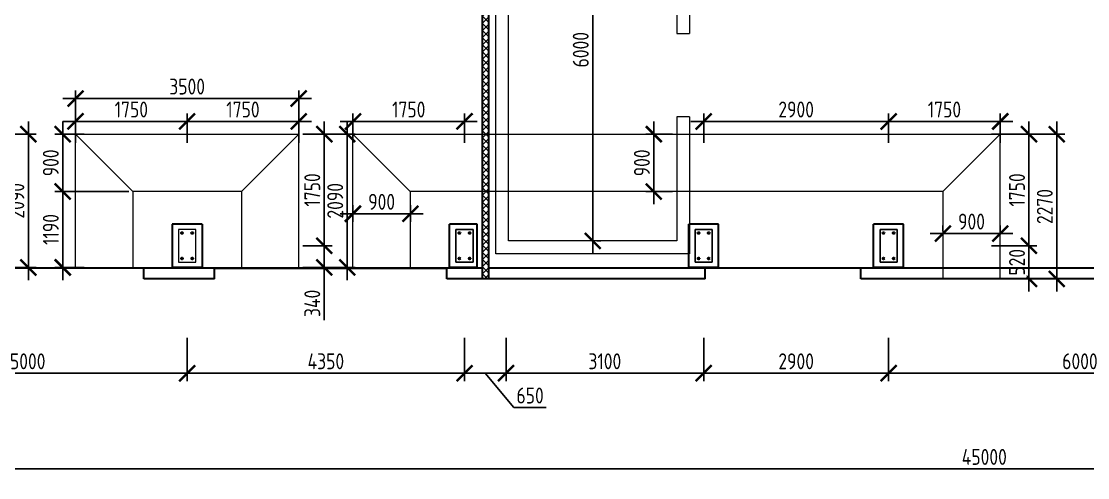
# Model space of a CAD drawing. Header units: millimetres. Extents: x 2559584 to 2748503, y -688364 to -611007.
# Drawn here: x 2570836 to 2587557, y -647266 to -640107 of the extents above; entities that cross this region are included whole.
import ezdxf

# ---------------------------------------------------------------- set-up
doc = ezdxf.new("R2010")
doc.units = ezdxf.units.MM
doc.header["$LTSCALE"] = 50
doc.linetypes.add('PS-HIDDEN1', pattern=[4, 3, -1])
doc.layers.get('Defpoints').update_dxf_attribs({"color": 4})
for name, color, linetype, lineweight in [('_PP__F_Plate', 90, 'Continuous', 40), ('_PP_DIM Linear', 140, 'Continuous', 9), ('Тонкие', 175, 'Continuous', 20)]:
    doc.layers.add(name, color=color, linetype=linetype, lineweight=lineweight)
doc.styles.add('_PP_Text Style', font='isocpeur.ttf', dxfattribs={"width": 0.8})
doc.dimstyles.new('_PP_DIM Style', dxfattribs={"dimtxt": 2.5, "dimasz": 2.5, "dimexe": 1.25, "dimexo": 0.625, "dimtad": 1, "dimdec": 0, "dimrnd": 0.001, "dimtxsty": '_PP_Text Style', "dimblk": 'ARCHTICK', "dimcen": 2.5, "dimdle": 2, "dimadec": 0, "dimazin": 2, "dimtfac": 0.75, "dimtdec": 0, "dimtmove": 0, "dimatfit": 3, "dimfxl": 1, "dimtolj": 1, "dimarcsym": 0})

# ---------------------------------------------------------------- blocks, each defined once
blk = doc.blocks.new('_ARCHTICK')
at = {"color": 0, "linetype": 'ByBlock', "const_width": 0.15}
blk.add_lwpolyline([(-0.5, -0.5), (0.5, 0.5)], dxfattribs=at)
blk = doc.blocks.new('*D483')
at = {"layer": '_PP_DIM Linear', "color": 0, "lineweight": -2, "ltscale": 100, "transparency": 16777216}
for p, q in [((2563436, -646573), (2563436, -647252)), ((2608436, -646573), (2608436, -647252)), ((2608636, -647127), (2563236, -647127))]:
    blk.add_line(p, q, dxfattribs=at)
at = {"layer": 'Defpoints', "color": 0, "ltscale": 100, "transparency": 16777216}
for p in [(2563436, -646510), (2608436, -646510), (2563436, -647127)]:
    blk.add_point(p, dxfattribs=at)
at = {"layer": '_PP_DIM Linear', "color": 0, "lineweight": -2, "ltscale": 100, "transparency": 16777216, "xscale": 250, "yscale": 250, "zscale": 250, "rotation": 180}
blk.add_blockref('_ARCHTICK', (2563436, -647127), dxfattribs=at)
at = {"layer": '_PP_DIM Linear', "color": 0, "lineweight": -2, "ltscale": 100, "transparency": 16777216, "xscale": 250, "yscale": 250, "zscale": 250}
blk.add_blockref('_ARCHTICK', (2608436, -647127), dxfattribs=at)
at = {"layer": '_PP_DIM Linear', "color": 0, "ltscale": 100, "transparency": 16777216, "insert": (2585936, -646940), "char_height": 250, "attachment_point": 5, "style": '_PP_Text Style', "bg_fill": 3, "box_fill_scale": 1.1, "bg_fill_color": 256, "bg_fill_true_color": 13158600, "bg_fill_transparency": 0}
blk.add_mtext('\\A1;45000', dxfattribs=at)
blk = doc.blocks.new('*D485')
at = {"layer": '_PP_DIM Linear', "color": 0, "lineweight": -2, "ltscale": 100, "transparency": 16777216}
for p, q in [((2568436, -645073), (2568436, -645752)), ((2573436, -645073), (2573436, -645752)), ((2573636, -645627), (2568236, -645627))]:
    blk.add_line(p, q, dxfattribs=at)
at = {"layer": 'Defpoints', "color": 0, "ltscale": 100, "transparency": 16777216}
for p in [(2568436, -645010), (2573436, -645010), (2568436, -645627)]:
    blk.add_point(p, dxfattribs=at)
at = {"layer": '_PP_DIM Linear', "color": 0, "lineweight": -2, "ltscale": 100, "transparency": 16777216, "xscale": 250, "yscale": 250, "zscale": 250, "rotation": 180}
blk.add_blockref('_ARCHTICK', (2568436, -645627), dxfattribs=at)
at = {"layer": '_PP_DIM Linear', "color": 0, "lineweight": -2, "ltscale": 100, "transparency": 16777216, "xscale": 250, "yscale": 250, "zscale": 250}
blk.add_blockref('_ARCHTICK', (2573436, -645627), dxfattribs=at)
at = {"layer": '_PP_DIM Linear', "color": 0, "ltscale": 100, "transparency": 16777216, "insert": (2570936, -645440), "char_height": 250, "attachment_point": 5, "style": '_PP_Text Style', "bg_fill": 3, "box_fill_scale": 1.1, "bg_fill_color": 256, "bg_fill_true_color": 13158600, "bg_fill_transparency": 0}
blk.add_mtext('\\A1;5000', dxfattribs=at)
blk = doc.blocks.new('*D486')
at = {"layer": '_PP_DIM Linear', "color": 0, "lineweight": -2, "ltscale": 100, "transparency": 16777216}
for p, q in [((2573436, -645073), (2573436, -645752)), ((2577786, -645073), (2577786, -645752)), ((2577986, -645627), (2573236, -645627))]:
    blk.add_line(p, q, dxfattribs=at)
at = {"layer": 'Defpoints', "color": 0, "ltscale": 100, "transparency": 16777216}
for p in [(2573436, -645010), (2577786, -645010), (2573436, -645627)]:
    blk.add_point(p, dxfattribs=at)
at = {"layer": '_PP_DIM Linear', "color": 0, "lineweight": -2, "ltscale": 100, "transparency": 16777216, "xscale": 250, "yscale": 250, "zscale": 250, "rotation": 180}
blk.add_blockref('_ARCHTICK', (2573436, -645627), dxfattribs=at)
at = {"layer": '_PP_DIM Linear', "color": 0, "lineweight": -2, "ltscale": 100, "transparency": 16777216, "xscale": 250, "yscale": 250, "zscale": 250}
blk.add_blockref('_ARCHTICK', (2577786, -645627), dxfattribs=at)
at = {"layer": '_PP_DIM Linear', "color": 0, "ltscale": 100, "transparency": 16777216, "insert": (2575611, -645440), "char_height": 250, "attachment_point": 5, "style": '_PP_Text Style', "bg_fill": 3, "box_fill_scale": 1.1, "bg_fill_color": 256, "bg_fill_true_color": 13158600, "bg_fill_transparency": 0}
blk.add_mtext('\\A1;4350', dxfattribs=at)
blk = doc.blocks.new('*D487')
at = {"layer": '_PP_DIM Linear', "color": 0, "lineweight": -2, "ltscale": 100, "transparency": 16777216}
for p, q in [((2577786, -645073), (2577786, -645752)), ((2578436, -645073), (2578436, -645752)), ((2578636, -645627), (2577586, -645627)), ((2578111, -645627), (2578561, -646165)), ((2578561, -646165), (2579066, -646165))]:
    blk.add_line(p, q, dxfattribs=at)
at = {"layer": 'Defpoints', "color": 0, "ltscale": 100, "transparency": 16777216}
for p in [(2577786, -645010), (2578436, -645010), (2577786, -645627)]:
    blk.add_point(p, dxfattribs=at)
at = {"layer": '_PP_DIM Linear', "color": 0, "lineweight": -2, "ltscale": 100, "transparency": 16777216, "xscale": 250, "yscale": 250, "zscale": 250, "rotation": 180}
blk.add_blockref('_ARCHTICK', (2577786, -645627), dxfattribs=at)
at = {"layer": '_PP_DIM Linear', "color": 0, "ltscale": 100, "transparency": 16777216, "insert": (2578814, -645977), "char_height": 250, "attachment_point": 5, "style": '_PP_Text Style', "bg_fill": 3, "box_fill_scale": 1.1, "bg_fill_color": 256, "bg_fill_true_color": 13158600, "bg_fill_transparency": 0}
blk.add_mtext('\\A1;650', dxfattribs=at)
at = {"layer": '_PP_DIM Linear', "color": 0, "lineweight": -2, "ltscale": 100, "transparency": 16777216, "xscale": 250, "yscale": 250, "zscale": 250}
blk.add_blockref('_ARCHTICK', (2578436, -645627), dxfattribs=at)
blk = doc.blocks.new('*D488')
at = {"layer": '_PP_DIM Linear', "color": 0, "lineweight": -2, "ltscale": 100, "transparency": 16777216}
for p, q in [((2578436, -645073), (2578436, -645752)), ((2581536, -645073), (2581536, -645752)), ((2581736, -645627), (2578236, -645627))]:
    blk.add_line(p, q, dxfattribs=at)
at = {"layer": 'Defpoints', "color": 0, "ltscale": 100, "transparency": 16777216}
for p in [(2578436, -645010), (2581536, -645010), (2578436, -645627)]:
    blk.add_point(p, dxfattribs=at)
at = {"layer": '_PP_DIM Linear', "color": 0, "lineweight": -2, "ltscale": 100, "transparency": 16777216, "xscale": 250, "yscale": 250, "zscale": 250, "rotation": 180}
blk.add_blockref('_ARCHTICK', (2578436, -645627), dxfattribs=at)
at = {"layer": '_PP_DIM Linear', "color": 0, "lineweight": -2, "ltscale": 100, "transparency": 16777216, "xscale": 250, "yscale": 250, "zscale": 250}
blk.add_blockref('_ARCHTICK', (2581536, -645627), dxfattribs=at)
at = {"layer": '_PP_DIM Linear', "color": 0, "ltscale": 100, "transparency": 16777216, "insert": (2579986, -645440), "char_height": 250, "attachment_point": 5, "style": '_PP_Text Style', "bg_fill": 3, "box_fill_scale": 1.1, "bg_fill_color": 256, "bg_fill_true_color": 13158600, "bg_fill_transparency": 0}
blk.add_mtext('\\A1;3100', dxfattribs=at)
blk = doc.blocks.new('*D489')
at = {"layer": '_PP_DIM Linear', "color": 0, "lineweight": -2, "ltscale": 100, "transparency": 16777216}
for p, q in [((2584436, -645073), (2584436, -645752)), ((2590436, -645073), (2590436, -645752)), ((2590636, -645627), (2584236, -645627))]:
    blk.add_line(p, q, dxfattribs=at)
at = {"layer": 'Defpoints', "color": 0, "ltscale": 100, "transparency": 16777216}
for p in [(2584436, -645010), (2590436, -645010), (2584436, -645627)]:
    blk.add_point(p, dxfattribs=at)
at = {"layer": '_PP_DIM Linear', "color": 0, "lineweight": -2, "ltscale": 100, "transparency": 16777216, "xscale": 250, "yscale": 250, "zscale": 250, "rotation": 180}
blk.add_blockref('_ARCHTICK', (2584436, -645627), dxfattribs=at)
at = {"layer": '_PP_DIM Linear', "color": 0, "lineweight": -2, "ltscale": 100, "transparency": 16777216, "xscale": 250, "yscale": 250, "zscale": 250}
blk.add_blockref('_ARCHTICK', (2590436, -645627), dxfattribs=at)
at = {"layer": '_PP_DIM Linear', "color": 0, "ltscale": 100, "transparency": 16777216, "insert": (2587436, -645440), "char_height": 250, "attachment_point": 5, "style": '_PP_Text Style', "bg_fill": 3, "box_fill_scale": 1.1, "bg_fill_color": 256, "bg_fill_true_color": 13158600, "bg_fill_transparency": 0}
blk.add_mtext('\\A1;6000', dxfattribs=at)
blk = doc.blocks.new('*D496')
at = {"layer": '_PP_DIM Linear', "color": 0, "lineweight": -2, "ltscale": 100, "transparency": 16777216}
for p, q in [((2579796, -643752), (2579796, -637352)), ((2579858, -637552), (2579921, -637552)), ((2579858, -643552), (2579921, -643552))]:
    blk.add_line(p, q, dxfattribs=at)
at = {"layer": 'Defpoints', "color": 0, "ltscale": 100, "transparency": 16777216}
for p in [(2579796, -637552), (2579796, -637552), (2579796, -643552)]:
    blk.add_point(p, dxfattribs=at)
at = {"layer": '_PP_DIM Linear', "color": 0, "lineweight": -2, "ltscale": 100, "transparency": 16777216, "xscale": 250, "yscale": 250, "zscale": 250}
for p, rotation in [((2579796, -637552), 90), ((2579796, -643552), 270)]:
    blk.add_blockref('_ARCHTICK', p, dxfattribs=dict(at, rotation=rotation))
at = {"layer": '_PP_DIM Linear', "color": 0, "ltscale": 100, "transparency": 16777216, "insert": (2579608, -640552), "char_height": 250, "attachment_point": 5, "rotation": 90, "style": '_PP_Text Style', "bg_fill": 3, "box_fill_scale": 1.1, "bg_fill_color": 256, "bg_fill_true_color": 13158600, "bg_fill_transparency": 0}
blk.add_mtext('\\A1;6000', dxfattribs=at)
blk = doc.blocks.new('*D497')
at = {"layer": '_PP_DIM Linear', "color": 0, "lineweight": -2, "ltscale": 100, "transparency": 16777216}
for p, q in [((2581536, -645073), (2581536, -645752)), ((2584436, -645073), (2584436, -645752)), ((2584636, -645627), (2581336, -645627))]:
    blk.add_line(p, q, dxfattribs=at)
at = {"layer": 'Defpoints', "color": 0, "ltscale": 100, "transparency": 16777216}
for p in [(2581536, -645010), (2584436, -645010), (2581536, -645627)]:
    blk.add_point(p, dxfattribs=at)
at = {"layer": '_PP_DIM Linear', "color": 0, "lineweight": -2, "ltscale": 100, "transparency": 16777216, "xscale": 250, "yscale": 250, "zscale": 250, "rotation": 180}
blk.add_blockref('_ARCHTICK', (2581536, -645627), dxfattribs=at)
at = {"layer": '_PP_DIM Linear', "color": 0, "lineweight": -2, "ltscale": 100, "transparency": 16777216, "xscale": 250, "yscale": 250, "zscale": 250}
blk.add_blockref('_ARCHTICK', (2584436, -645627), dxfattribs=at)
at = {"layer": '_PP_DIM Linear', "color": 0, "ltscale": 100, "transparency": 16777216, "insert": (2582986, -645440), "char_height": 250, "attachment_point": 5, "style": '_PP_Text Style', "bg_fill": 3, "box_fill_scale": 1.1, "bg_fill_color": 256, "bg_fill_true_color": 13158600, "bg_fill_transparency": 0}
blk.add_mtext('\\A1;2900', dxfattribs=at)
blk = doc.blocks.new('*D540')
at = {"layer": '_PP_DIM Linear', "color": 0, "lineweight": -2, "transparency": 16777216}
for p, q in [((2570946, -641677), (2570946, -644167)), ((2570248, -641877), (2571071, -641877)), ((2570248, -643967), (2571071, -643967))]:
    blk.add_line(p, q, dxfattribs=at)
at = {"layer": 'Defpoints', "color": 0, "transparency": 16777216}
for p in [(2570186, -641877), (2570186, -643967), (2570946, -643967)]:
    blk.add_point(p, dxfattribs=at)
at = {"layer": '_PP_DIM Linear', "color": 0, "lineweight": -2, "transparency": 16777216, "xscale": 250, "yscale": 250, "zscale": 250}
for p, rotation in [((2570946, -641877), 90), ((2570946, -643967), 270)]:
    blk.add_blockref('_ARCHTICK', p, dxfattribs=dict(at, rotation=rotation))
at = {"layer": '_PP_DIM Linear', "color": 0, "transparency": 16777216, "insert": (2570758, -642922), "char_height": 250, "attachment_point": 5, "rotation": 90, "style": '_PP_Text Style', "bg_fill": 3, "box_fill_scale": 1.1, "bg_fill_color": 256, "bg_fill_true_color": 13158600, "bg_fill_transparency": 0}
blk.add_mtext('\\A1;2090', dxfattribs=at)
blk = doc.blocks.new('*D544')
at = {"layer": '_PP_DIM Linear', "color": 0, "lineweight": -2, "ltscale": 100, "transparency": 16777216}
for p, q in [((2576036, -642015), (2576036, -641552)), ((2577786, -642015), (2577786, -641552)), ((2575836, -641677), (2577986, -641677))]:
    blk.add_line(p, q, dxfattribs=at)
at = {"layer": 'Defpoints', "color": 0, "ltscale": 100, "transparency": 16777216}
for p in [(2577786, -641677), (2576036, -642077), (2577786, -642077)]:
    blk.add_point(p, dxfattribs=at)
at = {"layer": '_PP_DIM Linear', "color": 0, "lineweight": -2, "ltscale": 100, "transparency": 16777216, "xscale": 250, "yscale": 250, "zscale": 250, "rotation": 180}
blk.add_blockref('_ARCHTICK', (2576036, -641677), dxfattribs=at)
at = {"layer": '_PP_DIM Linear', "color": 0, "lineweight": -2, "ltscale": 100, "transparency": 16777216, "xscale": 250, "yscale": 250, "zscale": 250}
blk.add_blockref('_ARCHTICK', (2577786, -641677), dxfattribs=at)
at = {"layer": '_PP_DIM Linear', "color": 0, "ltscale": 100, "transparency": 16777216, "insert": (2576911, -641490), "char_height": 250, "attachment_point": 5, "style": '_PP_Text Style', "bg_fill": 3, "box_fill_scale": 1.1, "bg_fill_color": 256, "bg_fill_true_color": 13158600, "bg_fill_transparency": 0}
blk.add_mtext('\\A1;1750', dxfattribs=at)
blk = doc.blocks.new('*D547')
at = {"layer": '_PP_DIM Linear', "color": 0, "lineweight": -2, "ltscale": 100, "transparency": 16777216}
for p, q in [((2586636, -641677), (2586636, -643827)), ((2586048, -641877), (2586761, -641877)), ((2586048, -643627), (2586761, -643627))]:
    blk.add_line(p, q, dxfattribs=at)
at = {"layer": 'Defpoints', "color": 0, "ltscale": 100, "transparency": 16777216}
for p in [(2585986, -641877), (2585986, -643627), (2586636, -643627)]:
    blk.add_point(p, dxfattribs=at)
at = {"layer": '_PP_DIM Linear', "color": 0, "lineweight": -2, "ltscale": 100, "transparency": 16777216, "xscale": 250, "yscale": 250, "zscale": 250}
for p, rotation in [((2586636, -641877), 90), ((2586636, -643627), 270)]:
    blk.add_blockref('_ARCHTICK', p, dxfattribs=dict(at, rotation=rotation))
at = {"layer": '_PP_DIM Linear', "color": 0, "ltscale": 100, "transparency": 16777216, "insert": (2586449, -642752), "char_height": 250, "attachment_point": 5, "rotation": 90, "style": '_PP_Text Style', "bg_fill": 3, "box_fill_scale": 1.1, "bg_fill_color": 256, "bg_fill_true_color": 13158600, "bg_fill_transparency": 0}
blk.add_mtext('\\A1;1750', dxfattribs=at)
blk = doc.blocks.new('*D548')
at = {"layer": '_PP_DIM Linear', "color": 0, "lineweight": -2, "transparency": 16777216}
for p, q in [((2586636, -643427), (2586636, -644347)), ((2586048, -643627), (2586761, -643627)), ((2586048, -644147), (2586761, -644147))]:
    blk.add_line(p, q, dxfattribs=at)
at = {"layer": 'Defpoints', "color": 0, "transparency": 16777216}
for p in [(2585986, -643627), (2585986, -644147)]:
    blk.add_point(p, dxfattribs=at)
at = {"layer": '_PP_DIM Linear', "color": 0, "lineweight": -2, "transparency": 16777216, "xscale": 250, "yscale": 250, "zscale": 250}
for p, rotation in [((2586636, -643627), 90), ((2586636, -644147), 270)]:
    blk.add_blockref('_ARCHTICK', p, dxfattribs=dict(at, rotation=rotation))
at = {"layer": '_PP_DIM Linear', "color": 0, "transparency": 16777216, "insert": (2586449, -643887), "char_height": 250, "attachment_point": 5, "rotation": 90, "style": '_PP_Text Style', "bg_fill": 3, "box_fill_scale": 1.1, "bg_fill_color": 256, "bg_fill_true_color": 13158600, "bg_fill_transparency": 0}
blk.add_mtext('\\A1;520', dxfattribs=at)
at = {"layer": 'Defpoints', "color": 0, "transparency": 16777216}
blk.add_point((2586636, -644147), dxfattribs=at)
blk = doc.blocks.new('*D549')
at = {"layer": '_PP_DIM Linear', "color": 0, "lineweight": -2, "transparency": 16777216}
for p, q in [((2587073, -641677), (2587073, -644347)), ((2586048, -641877), (2587198, -641877)), ((2586048, -644147), (2587198, -644147))]:
    blk.add_line(p, q, dxfattribs=at)
at = {"layer": 'Defpoints', "color": 0, "transparency": 16777216}
for p in [(2585986, -641877), (2585986, -644147), (2587073, -644147)]:
    blk.add_point(p, dxfattribs=at)
at = {"layer": '_PP_DIM Linear', "color": 0, "lineweight": -2, "transparency": 16777216, "xscale": 250, "yscale": 250, "zscale": 250}
for p, rotation in [((2587073, -641877), 90), ((2587073, -644147), 270)]:
    blk.add_blockref('_ARCHTICK', p, dxfattribs=dict(at, rotation=rotation))
at = {"layer": '_PP_DIM Linear', "color": 0, "transparency": 16777216, "insert": (2586885, -643012), "char_height": 250, "attachment_point": 5, "rotation": 90, "style": '_PP_Text Style', "bg_fill": 3, "box_fill_scale": 1.1, "bg_fill_color": 256, "bg_fill_true_color": 13158600, "bg_fill_transparency": 0}
blk.add_mtext('\\A1;2270', dxfattribs=at)
blk = doc.blocks.new('*D550')
at = {"layer": '_PP_DIM Linear', "color": 0, "lineweight": -2, "transparency": 16777216}
for p, q in [((2581536, -642015), (2581536, -641552)), ((2584436, -642015), (2584436, -641552)), ((2581336, -641677), (2584636, -641677))]:
    blk.add_line(p, q, dxfattribs=at)
at = {"layer": 'Defpoints', "color": 0, "transparency": 16777216}
for p in [(2584436, -641677), (2581536, -642077), (2584436, -642077)]:
    blk.add_point(p, dxfattribs=at)
at = {"layer": '_PP_DIM Linear', "color": 0, "lineweight": -2, "transparency": 16777216, "xscale": 250, "yscale": 250, "zscale": 250, "rotation": 180}
blk.add_blockref('_ARCHTICK', (2581536, -641677), dxfattribs=at)
at = {"layer": '_PP_DIM Linear', "color": 0, "lineweight": -2, "transparency": 16777216, "xscale": 250, "yscale": 250, "zscale": 250}
blk.add_blockref('_ARCHTICK', (2584436, -641677), dxfattribs=at)
at = {"layer": '_PP_DIM Linear', "color": 0, "transparency": 16777216, "insert": (2582986, -641490), "char_height": 250, "attachment_point": 5, "style": '_PP_Text Style', "bg_fill": 3, "box_fill_scale": 1.1, "bg_fill_color": 256, "bg_fill_true_color": 13158600, "bg_fill_transparency": 0}
blk.add_mtext('\\A1;2900', dxfattribs=at)
blk = doc.blocks.new('*D551')
at = {"layer": '_PP_DIM Linear', "color": 0, "lineweight": -2, "transparency": 16777216}
for p, q in [((2584436, -642015), (2584436, -641552)), ((2586186, -642015), (2586186, -641552)), ((2584236, -641677), (2586386, -641677))]:
    blk.add_line(p, q, dxfattribs=at)
at = {"layer": 'Defpoints', "color": 0, "transparency": 16777216}
for p in [(2586186, -641677), (2584436, -642077), (2586186, -642077)]:
    blk.add_point(p, dxfattribs=at)
at = {"layer": '_PP_DIM Linear', "color": 0, "lineweight": -2, "transparency": 16777216, "xscale": 250, "yscale": 250, "zscale": 250, "rotation": 180}
blk.add_blockref('_ARCHTICK', (2584436, -641677), dxfattribs=at)
at = {"layer": '_PP_DIM Linear', "color": 0, "lineweight": -2, "transparency": 16777216, "xscale": 250, "yscale": 250, "zscale": 250}
blk.add_blockref('_ARCHTICK', (2586186, -641677), dxfattribs=at)
at = {"layer": '_PP_DIM Linear', "color": 0, "transparency": 16777216, "insert": (2585311, -641490), "char_height": 250, "attachment_point": 5, "style": '_PP_Text Style', "bg_fill": 3, "box_fill_scale": 1.1, "bg_fill_color": 256, "bg_fill_true_color": 13158600, "bg_fill_transparency": 0}
blk.add_mtext('\\A1;1750', dxfattribs=at)
blk = doc.blocks.new('*D634')
at = {"layer": '_PP_DIM Linear', "color": 0, "lineweight": -2, "ltscale": 100, "transparency": 16777216}
for p, q in [((2575586, -641677), (2575586, -643827)), ((2575248, -641877), (2575711, -641877)), ((2575248, -643627), (2575711, -643627))]:
    blk.add_line(p, q, dxfattribs=at)
at = {"layer": 'Defpoints', "color": 0, "ltscale": 100, "transparency": 16777216}
for p in [(2575186, -641877), (2575186, -643627), (2575586, -643627)]:
    blk.add_point(p, dxfattribs=at)
at = {"layer": '_PP_DIM Linear', "color": 0, "lineweight": -2, "ltscale": 100, "transparency": 16777216, "xscale": 250, "yscale": 250, "zscale": 250}
for p, rotation in [((2575586, -641877), 90), ((2575586, -643627), 270)]:
    blk.add_blockref('_ARCHTICK', p, dxfattribs=dict(at, rotation=rotation))
at = {"layer": '_PP_DIM Linear', "color": 0, "ltscale": 100, "transparency": 16777216, "insert": (2575398, -642752), "char_height": 250, "attachment_point": 5, "rotation": 90, "style": '_PP_Text Style', "bg_fill": 3, "box_fill_scale": 1.1, "bg_fill_color": 256, "bg_fill_true_color": 13158600, "bg_fill_transparency": 0}
blk.add_mtext('\\A1;1750', dxfattribs=at)
blk = doc.blocks.new('*D635')
at = {"layer": '_PP_DIM Linear', "color": 0, "lineweight": -2, "transparency": 16777216}
for p, q in [((2575586, -643427), (2575586, -644167)), ((2575248, -643627), (2575711, -643627)), ((2575248, -643967), (2575711, -643967)), ((2575586, -644794), (2575586, -643967))]:
    blk.add_line(p, q, dxfattribs=at)
at = {"layer": 'Defpoints', "color": 0, "transparency": 16777216}
for p in [(2575186, -643627), (2575186, -643967), (2575586, -643967)]:
    blk.add_point(p, dxfattribs=at)
at = {"layer": '_PP_DIM Linear', "color": 0, "lineweight": -2, "transparency": 16777216, "xscale": 250, "yscale": 250, "zscale": 250}
for p, rotation in [((2575586, -643627), 90), ((2575586, -643967), 270)]:
    blk.add_blockref('_ARCHTICK', p, dxfattribs=dict(at, rotation=rotation))
at = {"layer": '_PP_DIM Linear', "color": 0, "transparency": 16777216, "insert": (2575398, -644531), "char_height": 250, "attachment_point": 5, "rotation": 90, "style": '_PP_Text Style', "bg_fill": 3, "box_fill_scale": 1.1, "bg_fill_color": 256, "bg_fill_true_color": 13158600, "bg_fill_transparency": 0}
blk.add_mtext('\\A1;340', dxfattribs=at)
blk = doc.blocks.new('*D636')
at = {"layer": '_PP_DIM Linear', "color": 0, "lineweight": -2, "transparency": 16777216}
for p, q in [((2575946, -641677), (2575946, -644167)), ((2575248, -641877), (2576071, -641877)), ((2575248, -643967), (2576071, -643967))]:
    blk.add_line(p, q, dxfattribs=at)
at = {"layer": 'Defpoints', "color": 0, "transparency": 16777216}
for p in [(2575186, -641877), (2575186, -643967), (2575946, -643967)]:
    blk.add_point(p, dxfattribs=at)
at = {"layer": '_PP_DIM Linear', "color": 0, "lineweight": -2, "transparency": 16777216, "xscale": 250, "yscale": 250, "zscale": 250}
for p, rotation in [((2575946, -641877), 90), ((2575946, -643967), 270)]:
    blk.add_blockref('_ARCHTICK', p, dxfattribs=dict(at, rotation=rotation))
at = {"layer": '_PP_DIM Linear', "color": 0, "transparency": 16777216, "insert": (2575758, -642922), "char_height": 250, "attachment_point": 5, "rotation": 90, "style": '_PP_Text Style', "bg_fill": 3, "box_fill_scale": 1.1, "bg_fill_color": 256, "bg_fill_true_color": 13158600, "bg_fill_transparency": 0}
blk.add_mtext('\\A1;2090', dxfattribs=at)
blk = doc.blocks.new('*D637')
at = {"layer": '_PP_DIM Linear', "color": 0, "lineweight": -2, "ltscale": 100, "transparency": 16777216}
for p, q in [((2571686, -642015), (2571686, -641552)), ((2573436, -642015), (2573436, -641552)), ((2571486, -641677), (2573636, -641677))]:
    blk.add_line(p, q, dxfattribs=at)
at = {"layer": 'Defpoints', "color": 0, "ltscale": 100, "transparency": 16777216}
for p in [(2573436, -641677), (2571686, -642077), (2573436, -642077)]:
    blk.add_point(p, dxfattribs=at)
at = {"layer": '_PP_DIM Linear', "color": 0, "lineweight": -2, "ltscale": 100, "transparency": 16777216, "xscale": 250, "yscale": 250, "zscale": 250, "rotation": 180}
blk.add_blockref('_ARCHTICK', (2571686, -641677), dxfattribs=at)
at = {"layer": '_PP_DIM Linear', "color": 0, "lineweight": -2, "ltscale": 100, "transparency": 16777216, "xscale": 250, "yscale": 250, "zscale": 250}
blk.add_blockref('_ARCHTICK', (2573436, -641677), dxfattribs=at)
at = {"layer": '_PP_DIM Linear', "color": 0, "ltscale": 100, "transparency": 16777216, "insert": (2572561, -641490), "char_height": 250, "attachment_point": 5, "style": '_PP_Text Style', "bg_fill": 3, "box_fill_scale": 1.1, "bg_fill_color": 256, "bg_fill_true_color": 13158600, "bg_fill_transparency": 0}
blk.add_mtext('\\A1;1750', dxfattribs=at)
blk = doc.blocks.new('*D638')
at = {"layer": '_PP_DIM Linear', "color": 0, "lineweight": -2, "transparency": 16777216}
for p, q in [((2573436, -642015), (2573436, -641552)), ((2575186, -642015), (2575186, -641552)), ((2573236, -641677), (2575386, -641677))]:
    blk.add_line(p, q, dxfattribs=at)
at = {"layer": 'Defpoints', "color": 0, "transparency": 16777216}
for p in [(2575186, -641677), (2573436, -642077), (2575186, -642077)]:
    blk.add_point(p, dxfattribs=at)
at = {"layer": '_PP_DIM Linear', "color": 0, "lineweight": -2, "transparency": 16777216, "xscale": 250, "yscale": 250, "zscale": 250, "rotation": 180}
blk.add_blockref('_ARCHTICK', (2573436, -641677), dxfattribs=at)
at = {"layer": '_PP_DIM Linear', "color": 0, "lineweight": -2, "transparency": 16777216, "xscale": 250, "yscale": 250, "zscale": 250}
blk.add_blockref('_ARCHTICK', (2575186, -641677), dxfattribs=at)
at = {"layer": '_PP_DIM Linear', "color": 0, "transparency": 16777216, "insert": (2574311, -641490), "char_height": 250, "attachment_point": 5, "style": '_PP_Text Style', "bg_fill": 3, "box_fill_scale": 1.1, "bg_fill_color": 256, "bg_fill_true_color": 13158600, "bg_fill_transparency": 0}
blk.add_mtext('\\A1;1750', dxfattribs=at)
blk = doc.blocks.new('*D639')
at = {"layer": '_PP_DIM Linear', "color": 0, "lineweight": -2, "transparency": 16777216}
for p, q in [((2571686, -642015), (2571686, -641193)), ((2575186, -642015), (2575186, -641193)), ((2571486, -641318), (2575386, -641318))]:
    blk.add_line(p, q, dxfattribs=at)
at = {"layer": 'Defpoints', "color": 0, "transparency": 16777216}
for p in [(2575186, -641318), (2571686, -642077), (2575186, -642077)]:
    blk.add_point(p, dxfattribs=at)
at = {"layer": '_PP_DIM Linear', "color": 0, "lineweight": -2, "transparency": 16777216, "xscale": 250, "yscale": 250, "zscale": 250, "rotation": 180}
blk.add_blockref('_ARCHTICK', (2571686, -641318), dxfattribs=at)
at = {"layer": '_PP_DIM Linear', "color": 0, "lineweight": -2, "transparency": 16777216, "xscale": 250, "yscale": 250, "zscale": 250}
blk.add_blockref('_ARCHTICK', (2575186, -641318), dxfattribs=at)
at = {"layer": '_PP_DIM Linear', "color": 0, "transparency": 16777216, "insert": (2573436, -641130), "char_height": 250, "attachment_point": 5, "style": '_PP_Text Style', "bg_fill": 3, "box_fill_scale": 1.1, "bg_fill_color": 256, "bg_fill_true_color": 13158600, "bg_fill_transparency": 0}
blk.add_mtext('\\A1;3500', dxfattribs=at)
blk = doc.blocks.new('*D640')
at = {"layer": '_PP_DIM Linear', "color": 0, "lineweight": -2, "ltscale": 100, "transparency": 16777216}
for p, q in [((2571485, -641677), (2571485, -642977)), ((2571823, -641877), (2571360, -641877)), ((2572523, -642777), (2571360, -642777))]:
    blk.add_line(p, q, dxfattribs=at)
at = {"layer": 'Defpoints', "color": 0, "ltscale": 100, "transparency": 16777216}
for p in [(2571886, -641877), (2571485, -642777), (2572586, -642777)]:
    blk.add_point(p, dxfattribs=at)
at = {"layer": '_PP_DIM Linear', "color": 0, "lineweight": -2, "ltscale": 100, "transparency": 16777216, "xscale": 250, "yscale": 250, "zscale": 250}
for p, rotation in [((2571485, -641877), 90), ((2571485, -642777), 270)]:
    blk.add_blockref('_ARCHTICK', p, dxfattribs=dict(at, rotation=rotation))
at = {"layer": '_PP_DIM Linear', "color": 0, "ltscale": 100, "transparency": 16777216, "insert": (2571298, -642327), "char_height": 250, "attachment_point": 5, "rotation": 90, "style": '_PP_Text Style', "bg_fill": 3, "box_fill_scale": 1.1, "bg_fill_color": 256, "bg_fill_true_color": 13158600, "bg_fill_transparency": 0}
blk.add_mtext('\\A1;900', dxfattribs=at)
blk = doc.blocks.new('*D641')
at = {"layer": '_PP_DIM Linear', "color": 0, "lineweight": -2, "transparency": 16777216}
for p, q in [((2571485, -642577), (2571485, -644167)), ((2571823, -642777), (2571360, -642777)), ((2571823, -643967), (2571360, -643967))]:
    blk.add_line(p, q, dxfattribs=at)
at = {"layer": 'Defpoints', "color": 0, "transparency": 16777216}
for p in [(2571886, -642777), (2571485, -643967), (2571886, -643967)]:
    blk.add_point(p, dxfattribs=at)
at = {"layer": '_PP_DIM Linear', "color": 0, "lineweight": -2, "transparency": 16777216, "xscale": 250, "yscale": 250, "zscale": 250}
for p, rotation in [((2571485, -642777), 90), ((2571485, -643967), 270)]:
    blk.add_blockref('_ARCHTICK', p, dxfattribs=dict(at, rotation=rotation))
at = {"layer": '_PP_DIM Linear', "color": 0, "transparency": 16777216, "insert": (2571298, -643372), "char_height": 250, "attachment_point": 5, "rotation": 90, "style": '_PP_Text Style', "bg_fill": 3, "box_fill_scale": 1.1, "bg_fill_color": 256, "bg_fill_true_color": 13158600, "bg_fill_transparency": 0}
blk.add_mtext('\\A1;1190', dxfattribs=at)
blk = doc.blocks.new('ФП')
at = {"layer": '_PP__F_Plate', "lineweight": 15, "true_color": 0xffffff}
h = blk.add_hatch(dxfattribs=at)
h.set_pattern_fill('ANSI37', scale=25)
h.set_pattern_definition([(45, (-152493.95, -10846.61), (-56.1266, 56.1266), []), (135, (-152493.95, -10846.61), (-56.1266, -56.1266), [])])
h.paths.add_polyline_path([(14725, 12340), (14725, 12520), (14625, 12520), (14625, 12000), (14725, 12000)])
h.paths.add_polyline_path([(14725, 12000), (14625, 12000), (14625, 11661), (14625, 11350), (14725, 11350)])
h.paths.add_polyline_path([(14725, 11350), (14625, 11350), (14625, 10450), (14725, 10450)])
h.paths.add_polyline_path([(14725, 10450), (14625, 10450), (14625, 7550), (14725, 7550)])
h.paths.add_polyline_path([(14725, 7453, 0.017103), (14625, 7470), (14625, 6800), (14725, 6800)])
h.paths.add_polyline_path([(14725, 6650), (14625, 6650), (14625, 6000), (14725, 6000)])
h.paths.add_polyline_path([(14725, 6800), (14625, 6800), (14625, 6650), (14725, 6650)])
h.paths.add_polyline_path([(14725, 6000), (14625, 6000), (14625, 5700), (14725, 5700)])
h.paths.add_polyline_path([(14725, 5700), (14625, 5700), (14625, 5350), (14725, 5350)])
h.paths.add_polyline_path([(14725, 5350), (14625, 5350), (14625, 4530, 0.017103), (14725, 4547)])
h.paths.add_polyline_path([(14725, 4547, -0.017103), (14625, 4530), (14625, 4450), (14725, 4450)])
h.paths.add_polyline_path([(14725, 4450), (14625, 4450), (14625, 1550), (14725, 1550)])
h.paths.add_polyline_path([(14725, 1550), (14625, 1550), (14625, 650), (14725, 650)])
h.paths.add_polyline_path([(14725, 650), (14625, 650), (14625, 0), (14725, 0)])
h.paths.add_polyline_path([(14725, 0), (14625, 0), (14625, -339), (14625, -520), (14725, -520)])
at = {"color": 3, "lineweight": -2}
for points in [[(9320, -520), (9320, -349)], [(10430, -520), (10430, -350)], [(14070, -520), (14070, -350)], [(18125, -520), (18125, -349)], [(20565, -520), (20565, -349)]]:
    blk.add_lwpolyline(points, dxfattribs=at)
at = {"ltscale": 120}
for centre in [(9920, 200), (10080, 200), (14270, 200), (14270, 200), (14430, 200), (14430, 200), (18020, 200), (18020, 200), (18180, 200), (18180, 200), (20920, 200), (20920, 200), (21080, 200), (21080, 200), (9920, -200), (10080, -200), (14270, -200), (14270, -200), (14430, -200), (14430, -200), (18020, -200), (18020, -200), (18180, -200), (18180, -200), (20920, -200), (20920, -200), (21080, -200), (21080, -200)]:
    blk.add_circle(centre, 10, dxfattribs=at)
at = {"layer": '_PP__F_Plate', "lineweight": -2}
for p, q in [((14625, 12520), (14625, -520)), ((14725, 12520), (14725, -520)), ((9765, 339), (9765, -340)), ((10235, 339), (9765, 339)), ((10235, 339), (10235, -340)), ((14115, -339), (14115, 340)), ((14550, 340), (14115, 340)), ((14550, -340), (14550, 340)), ((17865, -339), (17865, 340)), ((18335, 340), (17865, 340)), ((18335, -339), (18335, 340)), ((20765, -339), (20765, 340)), ((21235, 340), (20765, 340)), ((21235, -339), (21235, 340)), ((10235, -340), (9765, -340)), ((14550, -339), (14115, -339)), ((18335, -339), (17865, -339)), ((21235, -339), (20765, -339))]:
    blk.add_line(p, q, dxfattribs=at)
at = {"layer": '_PP__F_Plate', "linetype": 'PS-HIDDEN1', "lineweight": 15, "ltscale": 100}
for p, q in [((9150, 850), (8250, 1750)), ((8250, -350), (8250, 1750)), ((8250, 1750), (11750, 1750)), ((10850, 850), (11750, 1750)), ((11750, -350), (11750, 1750)), ((13500, 850), (12600, 1750)), ((12600, -350), (12600, 1750)), ((12600, 1750), (22750, 1750)), ((21850, 850), (22750, 1750)), ((22750, -520), (22750, 1750)), ((10850, 850), (9150, 850)), ((9150, 850), (9150, -350)), ((10850, 850), (10850, -350)), ((21850, 850), (13500, 850)), ((13500, 850), (13500, -350)), ((21850, 850), (21850, -520))]:
    blk.add_line(p, q, dxfattribs=at)
at = {"layer": '_PP__F_Plate', "lineweight": -2, "ltscale": 150}
for p, q in [((-380, -349), (14625, -349)), ((14725, -349), (45380, -349))]:
    blk.add_line(p, q, dxfattribs=at)
for points in [[(45435, 3055), (45435, -520), (20565, -520)], [(10430, -350), (14070, -350)], [(10430, -520), (9320, -520)], [(18125, -520), (14070, -520)]]:
    blk.add_lwpolyline(points, dxfattribs=at)
at = {"layer": 'Тонкие', "ltscale": 120}
for points in [[(9865, 255), (9865, -255), (10135, -255), (10135, 255)], [(14215, -255), (14215, 255), (14485, 255), (14485, -255)], [(14215, 255), (14215, -255), (14485, -255), (14485, 255)], [(17965, -255), (17965, 255), (18235, 255), (18235, -255)], [(17965, 255), (17965, -255), (18235, -255), (18235, 255)], [(20865, -255), (20865, 255), (21135, 255), (21135, -255)], [(20865, 255), (20865, -255), (21135, -255), (21135, 255)]]:
    blk.add_lwpolyline(points, close=True, dxfattribs=at)
blk = doc.blocks.new('*D480')
at = {"layer": '_PP_DIM Linear', "color": 0, "lineweight": -2, "ltscale": 100, "transparency": 16777216}
for p, q in [((2585086, -643436), (2586386, -643436)), ((2585286, -643400), (2585286, -643311)), ((2586186, -643400), (2586186, -643311))]:
    blk.add_line(p, q, dxfattribs=at)
at = {"layer": 'Defpoints', "color": 0, "ltscale": 100, "transparency": 16777216}
for p in [(2586186, -643436), (2585286, -643462), (2586186, -643462)]:
    blk.add_point(p, dxfattribs=at)
at = {"layer": '_PP_DIM Linear', "color": 0, "lineweight": -2, "ltscale": 100, "transparency": 16777216, "xscale": 250, "yscale": 250, "zscale": 250, "rotation": 180}
blk.add_blockref('_ARCHTICK', (2585286, -643436), dxfattribs=at)
at = {"layer": '_PP_DIM Linear', "color": 0, "lineweight": -2, "ltscale": 100, "transparency": 16777216, "xscale": 250, "yscale": 250, "zscale": 250}
blk.add_blockref('_ARCHTICK', (2586186, -643436), dxfattribs=at)
at = {"layer": '_PP_DIM Linear', "color": 0, "ltscale": 100, "transparency": 16777216, "insert": (2585736, -643248), "char_height": 250, "attachment_point": 5, "style": '_PP_Text Style', "bg_fill": 3, "box_fill_scale": 1.1, "bg_fill_color": 256, "bg_fill_true_color": 13158600, "bg_fill_transparency": 0}
blk.add_mtext('\\A1;900', dxfattribs=at)
blk = doc.blocks.new('*D481')
at = {"layer": '_PP_DIM Linear', "color": 0, "lineweight": -2, "transparency": 16777216}
for p, q in [((2580754, -642977), (2580754, -641677)), ((2581048, -641877), (2580629, -641877)), ((2581048, -642777), (2580629, -642777))]:
    blk.add_line(p, q, dxfattribs=at)
at = {"layer": 'Defpoints', "color": 0, "transparency": 16777216}
for p in [(2580754, -641877), (2581111, -641877), (2581111, -642777)]:
    blk.add_point(p, dxfattribs=at)
at = {"layer": '_PP_DIM Linear', "color": 0, "lineweight": -2, "transparency": 16777216, "xscale": 250, "yscale": 250, "zscale": 250}
for p, rotation in [((2580754, -641877), 90), ((2580754, -642777), 270)]:
    blk.add_blockref('_ARCHTICK', p, dxfattribs=dict(at, rotation=rotation))
at = {"layer": '_PP_DIM Linear', "color": 0, "transparency": 16777216, "insert": (2580567, -642327), "char_height": 250, "attachment_point": 5, "rotation": 90, "style": '_PP_Text Style', "bg_fill": 3, "box_fill_scale": 1.1, "bg_fill_color": 256, "bg_fill_true_color": 13158600, "bg_fill_transparency": 0}
blk.add_mtext('\\A1;900', dxfattribs=at)
blk = doc.blocks.new('*D482')
at = {"layer": '_PP_DIM Linear', "color": 0, "lineweight": -2, "ltscale": 100, "transparency": 16777216}
for p, q in [((2576036, -642990), (2576036, -643250)), ((2576936, -642990), (2576936, -643250)), ((2575836, -643125), (2577136, -643125))]:
    blk.add_line(p, q, dxfattribs=at)
at = {"layer": 'Defpoints', "color": 0, "ltscale": 100, "transparency": 16777216}
for p in [(2576036, -642927), (2576936, -642927), (2576936, -643125)]:
    blk.add_point(p, dxfattribs=at)
at = {"layer": '_PP_DIM Linear', "color": 0, "lineweight": -2, "ltscale": 100, "transparency": 16777216, "xscale": 250, "yscale": 250, "zscale": 250, "rotation": 180}
blk.add_blockref('_ARCHTICK', (2576036, -643125), dxfattribs=at)
at = {"layer": '_PP_DIM Linear', "color": 0, "lineweight": -2, "ltscale": 100, "transparency": 16777216, "xscale": 250, "yscale": 250, "zscale": 250}
blk.add_blockref('_ARCHTICK', (2576936, -643125), dxfattribs=at)
at = {"layer": '_PP_DIM Linear', "color": 0, "ltscale": 100, "transparency": 16777216, "insert": (2576486, -642938), "char_height": 250, "attachment_point": 5, "style": '_PP_Text Style', "bg_fill": 3, "box_fill_scale": 1.1, "bg_fill_color": 256, "bg_fill_true_color": 13158600, "bg_fill_transparency": 0}
blk.add_mtext('\\A1;900', dxfattribs=at)

msp = doc.modelspace()

# ---------------------------------------------------------------- linework, layer by layer
at = {"layer": '_PP__F_Plate', "color": 253, "linetype": 'PS-HIDDEN1', "lineweight": 15, "ltscale": 200}
msp.add_line((2581115.8, -640297.3), (2581315.8, -640297.3), dxfattribs=at)

# ---------------------------------------------------------------- dimensions: what is measured, and where the dimension line sits
at = {"layer": '_PP_DIM Linear', "ltscale": 100}
for base, p1, p2, angle, picture, middle in [((2579795.7, -637552.3), (2579795.7, -643552.3), (2579795.7, -637552.3), 90, '*D496', (2579608.2, -640552.3)), ((2575585.9, -643627.3), (2575185.8, -641877.4), (2575185.8, -643627.3), 270, '*D634', (2575398.4, -642752.4)), ((2586636.3, -643627.3), (2585985.8, -641877.4), (2585985.8, -643627.3), 270, '*D547', (2586448.8, -642752.4))]:
    dim = msp.add_linear_dim(base=base, p1=p1, p2=p2, angle=angle, dimstyle='_PP_DIM Style', override={"dimscale": 100, "dimtfill": 1}, dxfattribs=at)
    dim.commit()
    dim.dimension.update_dxf_attribs({"geometry": picture, "text_midpoint": middle})
for base, p1, p2, picture, middle in [((2573435.8, -641677.1), (2571685.9, -642077.3), (2573435.8, -642077.3), '*D637', (2572560.8, -641489.6)), ((2577785.8, -641677.1), (2576035.9, -642077.3), (2577785.8, -642077.3), '*D544', (2576910.8, -641489.6)), ((2568435.8, -645627.3), (2573435.8, -645010.2), (2568435.8, -645010.2), '*D485', (2570935.8, -645439.8)), ((2584435.8, -645627.3), (2590435.8, -645010.2), (2584435.8, -645010.2), '*D489', (2587435.8, -645439.8)), ((2563435.8, -647127.3), (2608435.8, -646510.2), (2563435.8, -646510.2), '*D483', (2585935.8, -646939.8))]:
    dim = msp.add_linear_dim(base=base, p1=p1, p2=p2, dimstyle='_PP_DIM Style', override={"dimscale": 100, "dimtfill": 1}, dxfattribs=at)
    dim.commit()
    dim.dimension.update_dxf_attribs({"geometry": picture, "text_midpoint": middle})
at = {"layer": '_PP_DIM Linear'}
dim = msp.add_linear_dim(base=(2584435.8, -641677.1), p1=(2581535.8, -642077.3), p2=(2584435.8, -642077.3), dimstyle='_PP_DIM Style', override={"dimscale": 100, "dimtmove": 1, "dimtfill": 1}, dxfattribs=at)
dim.commit()
dim.dimension.update_dxf_attribs({"geometry": '*D550', "text_midpoint": (2582985.8, -641489.6)})
dim = msp.add_linear_dim(base=(2570945.5, -643967.3), p1=(2570185.8, -641877.4), p2=(2570185.8, -643967.3), angle=270, dimstyle='_PP_DIM Style', override={"dimscale": 100, "dimtmove": 1, "dimtfill": 1}, dxfattribs=at)
dim.commit()
dim.dimension.update_dxf_attribs({"geometry": '*D540', "text_midpoint": (2570758, -642922.4)})

# ---------------------------------------------------------------- next in the draw order: linework, layer by layer
at = {"layer": '_PP__F_Plate', "color": 253, "linetype": 'PS-HIDDEN1', "lineweight": 15, "ltscale": 200}
msp.add_line((2581315.8, -641607.3), (2581115.8, -641607.3), dxfattribs=at)
for points in [[(2581315.8, -641607.3), (2581315.8, -643752.3), (2578275.8, -643752.3), (2578275.8, -637352.3), (2581315.8, -637352.3), (2581315.8, -640297.3)], [(2581115.8, -641607.3), (2581115.8, -643552.3), (2578475.8, -643552.3), (2578475.8, -637552.3), (2581115.8, -637552.3), (2581115.8, -640297.3)]]:
    msp.add_lwpolyline(points, dxfattribs=at)

# ---------------------------------------------------------------- next in the draw order: dimensions: what is measured, and where the dimension line sits
at = {"layer": '_PP_DIM Linear'}
dim = msp.add_linear_dim(base=(2575585.9, -643967.3), p1=(2575185.8, -643627.3), p2=(2575185.8, -643967.3), angle=270, dimstyle='_PP_DIM Style', override={"dimscale": 100, "dimtmove": 1, "dimtfill": 1}, dxfattribs=at)
dim.commit()
dim.dimension.update_dxf_attribs({"geometry": '*D635', "text_midpoint": (2575528.5, -644531.5), "dimtype": 160})
dim = msp.add_linear_dim(base=(2586636.3, -644147.3), p1=(2585985.8, -643627.3), p2=(2585985.8, -644147.3), angle=270, dimstyle='_PP_DIM Style', override={"dimscale": 100, "dimtmove": 1, "dimtfill": 1}, dxfattribs=at)
dim.commit()
dim.dimension.update_dxf_attribs({"geometry": '*D548', "text_midpoint": (2586448.8, -643887.3)})
at = {"layer": '_PP_DIM Linear', "ltscale": 100}
dim = msp.add_linear_dim(base=(2573435.8, -645627.3), p1=(2577785.8, -645010.2), p2=(2573435.8, -645010.2), dimstyle='_PP_DIM Style', override={"dimscale": 100, "dimtfill": 1}, dxfattribs=at)
dim.commit()
dim.dimension.update_dxf_attribs({"geometry": '*D486', "text_midpoint": (2575610.8, -645439.8)})

# ---------------------------------------------------------------- next in the draw order: dimensions: what is measured, and where the dimension line sits
at = {"layer": '_PP_DIM Linear'}
for base, p1, p2, picture, middle in [((2575945.5, -643967.3), (2575185.8, -641877.4), (2575185.8, -643967.3), '*D636', (2575758, -642922.4)), ((2587073, -644147.3), (2585985.8, -641877.4), (2585985.8, -644147.3), '*D549', (2586885.5, -643012.4))]:
    dim = msp.add_linear_dim(base=base, p1=p1, p2=p2, angle=270, dimstyle='_PP_DIM Style', override={"dimscale": 100, "dimtmove": 1, "dimtfill": 1}, dxfattribs=at)
    dim.commit()
    dim.dimension.update_dxf_attribs({"geometry": picture, "text_midpoint": middle})
at = {"layer": '_PP_DIM Linear', "ltscale": 100}
dim = msp.add_linear_dim(base=(2577785.8, -645627.3), p1=(2578435.8, -645010.2), p2=(2577785.8, -645010.2), dimstyle='_PP_DIM Style', override={"dimscale": 100, "dimtmove": 1, "dimtfill": 1}, dxfattribs=at)
dim.commit()
dim.dimension.update_dxf_attribs({"geometry": '*D487', "text_midpoint": (2578623.6, -646164.6), "dimtype": 160})

# ---------------------------------------------------------------- next in the draw order: dimensions: what is measured, and where the dimension line sits
at = {"layer": '_PP_DIM Linear'}
for base, p1, p2, picture, middle in [((2575185.8, -641677.1), (2573435.8, -642077.3), (2575185.8, -642077.3), '*D638', (2574310.8, -641489.6)), ((2586185.8, -641677.1), (2584435.8, -642077.3), (2586185.8, -642077.3), '*D551', (2585310.8, -641489.6))]:
    dim = msp.add_linear_dim(base=base, p1=p1, p2=p2, dimstyle='_PP_DIM Style', override={"dimscale": 100, "dimtmove": 1, "dimtfill": 1}, dxfattribs=at)
    dim.commit()
    dim.dimension.update_dxf_attribs({"geometry": picture, "text_midpoint": middle})
at = {"layer": '_PP_DIM Linear', "ltscale": 100}
dim = msp.add_linear_dim(base=(2578435.8, -645627.3), p1=(2581535.8, -645010.2), p2=(2578435.8, -645010.2), dimstyle='_PP_DIM Style', override={"dimscale": 100, "dimtfill": 1}, dxfattribs=at)
dim.commit()
dim.dimension.update_dxf_attribs({"geometry": '*D488', "text_midpoint": (2579985.8, -645439.8)})

# ---------------------------------------------------------------- next in the draw order: dimensions: what is measured, and where the dimension line sits
at = {"layer": '_PP_DIM Linear'}
dim = msp.add_linear_dim(base=(2575185.8, -641317.6), p1=(2571685.9, -642077.3), p2=(2575185.8, -642077.3), dimstyle='_PP_DIM Style', override={"dimscale": 100, "dimtmove": 1, "dimtfill": 1}, dxfattribs=at)
dim.commit()
dim.dimension.update_dxf_attribs({"geometry": '*D639', "text_midpoint": (2573435.8, -641130.1)})
at = {"layer": '_PP_DIM Linear', "ltscale": 100}
dim = msp.add_linear_dim(base=(2581535.8, -645627.3), p1=(2584435.8, -645010.2), p2=(2581535.8, -645010.2), dimstyle='_PP_DIM Style', override={"dimscale": 100, "dimtfill": 1}, dxfattribs=at)
dim.commit()
dim.dimension.update_dxf_attribs({"geometry": '*D497', "text_midpoint": (2582985.8, -645439.8)})

# ---------------------------------------------------------------- next in the draw order: dimensions: what is measured, and where the dimension line sits
dim = msp.add_linear_dim(base=(2571485, -642777.3), p1=(2571885.8, -641877.4), p2=(2572585.8, -642777.3), angle=90, dimstyle='_PP_DIM Style', override={"dimscale": 100, "dimtfill": 1}, dxfattribs=at)
dim.commit()
dim.dimension.update_dxf_attribs({"geometry": '*D640', "text_midpoint": (2571297.5, -642327.4)})

# ---------------------------------------------------------------- next in the draw order: dimensions: what is measured, and where the dimension line sits
at = {"layer": '_PP_DIM Linear'}
dim = msp.add_linear_dim(base=(2571485, -643967.3), p1=(2571885.8, -642777.3), p2=(2571885.8, -643967.3), angle=90, dimstyle='_PP_DIM Style', override={"dimscale": 100, "dimtmove": 1, "dimtfill": 1}, dxfattribs=at)
dim.commit()
dim.dimension.update_dxf_attribs({"geometry": '*D641', "text_midpoint": (2571297.5, -643372.3)})

# ---------------------------------------------------------------- next in the draw order: block references
at = {"layer": '_PP__F_Plate', "color": 3, "lineweight": 30}
msp.add_blockref('ФП', (2563435.8, -643627.3), dxfattribs=at)

# ---------------------------------------------------------------- next in the draw order: dimensions: what is measured, and where the dimension line sits
at = {"layer": '_PP_DIM Linear'}
dim = msp.add_linear_dim(base=(2580754.5, -641877.4), p1=(2581110.8, -642777.3), p2=(2581110.8, -641877.4), angle=90, dimstyle='_PP_DIM Style', override={"dimscale": 100, "dimtmove": 1, "dimtfill": 1}, dxfattribs=at)
dim.commit()
dim.dimension.update_dxf_attribs({"geometry": '*D481', "text_midpoint": (2580567, -642327.4)})
at = {"layer": '_PP_DIM Linear', "ltscale": 100}
for base, p1, p2, picture, middle in [((2576935.8, -643125.2), (2576035.9, -642927.4), (2576935.8, -642927.4), '*D482', (2576485.8, -642937.7)), ((2586185.8, -643435.5), (2585285.8, -643462.3), (2586185.8, -643462.3), '*D480', (2585735.8, -643248))]:
    dim = msp.add_linear_dim(base=base, p1=p1, p2=p2, dimstyle='_PP_DIM Style', override={"dimscale": 100, "dimtfill": 1}, dxfattribs=at)
    dim.commit()
    dim.dimension.update_dxf_attribs({"geometry": picture, "text_midpoint": middle})

doc.saveas('drawing.dxf')
